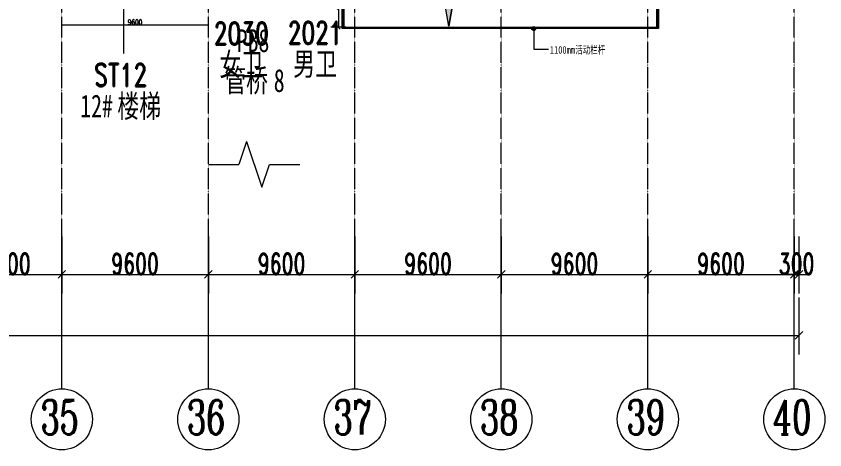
# Model space of a CAD drawing. Header units: millimetres. Extents: x -172041 to 399210, y -31706 to 192400.
# Drawn here: x 241807 to 294800, y -31706 to -3283 of the extents above; entities that cross this region are included whole.
import ezdxf

# ---------------------------------------------------------------- set-up
doc = ezdxf.new("R2010")
doc.units = ezdxf.units.MM
doc.linetypes.add('轴网线', pattern=[22.04, 18.38, -1.83, 0, -1.83])
doc.layers.get('0').update_dxf_attribs({"color": 8})
doc.layers.get('Defpoints').update_dxf_attribs({"color": 8})
for name, color, linetype, lineweight in [('A-ANNO-DIMS', 8, 'Continuous', 9), ('A-ANNO-NOTE', 8, 'Continuous', 5), ('A-AREA-IDEN', 8, 'Continuous', 9), ('A-DETL-GENF', 8, 'Continuous', 18), ('A-FLOR', 8, 'Continuous', 5), ('A-FLOR-HRAL', 8, 'Continuous', 5), ('A-FLOR-HRAL-IDEN', 8, 'Continuous', 9), ('G-ANNO-TEXT', 8, 'Continuous', 9), ('S-GRID', 8, 'Continuous', 9), ('S-GRID-IDEN', 8, 'Continuous', 9)]:
    doc.layers.add(name, color=color, linetype=linetype, lineweight=lineweight)
doc.styles.add('RomanC_1', font='romanc__.ttf', dxfattribs={"width": 0.65, "height": 2250})
doc.styles.add('RomanD', font='romand__.ttf', dxfattribs={"width": 0.7, "height": 1500})
doc.styles.add('RomanD_2', font='romand__.ttf', dxfattribs={"width": 0.65, "height": 350})
doc.styles.add('RomanD_3', font='romand__.ttf', dxfattribs={"width": 0.65, "height": 1400})
doc.styles.add('RomanD_5', font='romand__.ttf', dxfattribs={"width": 0.65, "height": 500})
doc.styles.add('仿宋', font='', dxfattribs={"width": 0.7, "height": 500})
doc.styles.add('仿宋_2', font='', dxfattribs={"width": 0.7, "height": 1500})
doc.styles.get('仿宋').set_extended_font_data('FangSong')
doc.styles.get('仿宋_2').set_extended_font_data('FangSong')
doc.dimstyles.new('0_5', dxfattribs={"dimscale": 304.8, "dimtxt": 351.251157, "dimasz": 0, "dimexe": 0.82021, "dimexo": 0.0625, "dimgap": 0, "dimtad": 1, "dimdec": 0, "dimzin": 0, "dimdsep": 46, "dimtxsty": 'RomanD_2', "dimblk1": 'NONE', "dimblk2": 'NONE', "dimsah": 1, "dimcen": 0.09, "dimazin": 0, "dimtfac": 1, "dimtdec": 4, "dimtix": 1, "dimtmove": 0, "dimatfit": 3, "dimfxl": 0.82021, "dimfxlon": 1, "dimtvp": 1, "dimtolj": 1, "dimtzin": 0, "dimlwd": 18, "dimlwe": 18, "dimarcsym": 2})
doc.dimstyles.new('1mm', dxfattribs={"dimscale": 304.8, "dimtxt": 501.787367, "dimasz": 0.82021, "dimexe": 1.64042, "dimexo": 0.0625, "dimgap": 0, "dimtad": 1, "dimdec": 0, "dimzin": 0, "dimdsep": 46, "dimtxsty": 'RomanD_5', "dimblk1": 'OBLIQUE', "dimblk2": 'OBLIQUE', "dimsah": 1, "dimcen": 0.09, "dimazin": 0, "dimtfac": 1, "dimtdec": 4, "dimtix": 1, "dimtmove": 0, "dimatfit": 3, "dimfxl": 1.64042, "dimfxlon": 1, "dimtvp": 1, "dimtolj": 1, "dimtzin": 0, "dimlwd": 18, "dimlwe": 18, "dimarcsym": 2})
doc.dimstyles.new('第一_二道尺寸线', dxfattribs={"dimscale": 304.8, "dimtxt": 1405.004626, "dimasz": 1.64042, "dimexe": 4.10105, "dimexo": 0.0625, "dimgap": 0, "dimtad": 1, "dimdec": 0, "dimzin": 0, "dimdsep": 46, "dimtxsty": 'RomanD_3', "dimblk1": 'OBLIQUE', "dimblk2": 'OBLIQUE', "dimsah": 1, "dimcen": 0.09, "dimazin": 0, "dimtfac": 1, "dimtdec": 4, "dimtix": 1, "dimtmove": 0, "dimatfit": 3, "dimfxl": 8.2021, "dimfxlon": 1, "dimtvp": 1, "dimtolj": 1, "dimtzin": 0, "dimlwd": 18, "dimlwe": 18, "dimarcsym": 2})

# ---------------------------------------------------------------- blocks, each defined once
blk = doc.blocks.new('剖切号 - 剖切号-930778-LAY-2F-1_500-A')
at = {"layer": 'A-DETL-GENF', "color": 91, "lineweight": 5, "true_color": 0x77ff77}
for p, q in [((0, 3000), (0, 1000)), ((1500, 500), (0, 1000)), ((1500, 500), (-1500, -500)), ((-1500, -500), (0, -1000)), ((0, -1000), (0, -3000))]:
    blk.add_line(p, q, dxfattribs=at)
blk = doc.blocks.new('X-AR-F3-00-W-003_HLP2_rvt-1-LAY-2F-1_500-A')
at = {"color": 91, "lineweight": 5, "true_color": 0x77ff77, "rotation": 89.99999999999959}
blk.add_blockref('剖切号 - 剖切号-930778-LAY-2F-1_500-A', (257400, -13000), dxfattribs=at)
at = {"layer": 'G-ANNO-TEXT', "color": 8, "lineweight": 15, "true_color": 0x777777, "char_height": 1500, "attachment_point": 1, "style": '仿宋_2'}
for s, insert, width in [('PB8', (256256, -4136), 2946.2), ('管桥', (255446, -6749), 3928.27), ('\\f仿宋|b0|i0|c134|p49|;\\W.7;8', (258687, -6749), 982.07)]:
    blk.add_mtext(s, dxfattribs=dict(at, insert=insert, width=width))
blk = doc.blocks.new('顶部扶栏类型 - 顶部扶栏_内部_-1176591-LAY-2F-1_500-A')
at = {"layer": 'A-FLOR-HRAL'}
for p, q in [((263175, -650), (263225, -650)), ((263175, -4100), (263175, -650)), ((263225, -650), (263225, -4050)), ((283850, -650), (283900, -650)), ((283850, -4050), (283850, -650)), ((283900, -650), (283900, -4100)), ((283900, -4100), (263175, -4100)), ((263225, -4050), (283850, -4050))]:
    blk.add_line(p, q, dxfattribs=at)
blk = doc.blocks.new('顶部扶栏类型 - 顶部扶栏_内部_-V5-LAY-2F-1_500-A')
at = {"layer": 'A-FLOR-HRAL'}
for p, q in [((263175, -650), (263225, -650)), ((263175, -4100), (263175, -650)), ((263225, -4050), (263225, -650)), ((283900, -650), (283850, -650)), ((283850, -650), (283850, -4050)), ((283900, -650), (283900, -4100)), ((283900, -4100), (263175, -4100)), ((283850, -4050), (263225, -4050))]:
    blk.add_line(p, q, dxfattribs=at)
blk = doc.blocks.new('轴网 - 宽度系数 0_65-670068-LAY-2F-1_500-A')
at = {"layer": 'S-GRID-IDEN'}
blk.add_circle((0, 0), 4, dxfattribs=at)
blk = doc.blocks.new('DIMBLOCK33-LAY-2F-1_500-A')
at = {"layer": 'A-ANNO-DIMS', "color": 0, "lineweight": 18, "transparency": 16777216}
for p, q in [((244800, -4091), (244800, -3610)), ((254400, -4091), (254400, -3610)), ((244800, -3860), (254400, -3860))]:
    blk.add_line(p, q, dxfattribs=at)
at = {"layer": 'Defpoints', "color": 0, "transparency": 16777216}
for p in [(244800, -4110), (254400, -3860), (254400, -4110)]:
    blk.add_point(p, dxfattribs=at)
at = {"layer": 'A-ANNO-DIMS', "color": 0, "lineweight": 18, "transparency": 16777216, "insert": (249600, -3685), "char_height": 350, "width": 972.7, "attachment_point": 5, "style": 'RomanD_2'}
blk.add_mtext('\\A1;9600', dxfattribs=at)
blk = doc.blocks.new('_None')
blk = doc.blocks.new('_Oblique')
at = {"color": 0, "linetype": 'ByBlock', "lineweight": -2}
blk.add_line((-0.5, -0.5), (0.5, 0.5), dxfattribs=at)
blk = doc.blocks.new('DIMBLOCK163-LAY-2F-1_500-A')
at = {"layer": 'A-ANNO-DIMS', "color": 0, "lineweight": 18, "transparency": 16777216}
for p, q in [((237600, -17725.274274), (237600, -21456.224274)), ((244800, -17725.274274), (244800, -21456.224274)), ((237600, -20206.224274), (244800, -20206.224274))]:
    blk.add_line(p, q, dxfattribs=at)
at = {"layer": 'Defpoints', "color": 0, "transparency": 16777216}
for p in [(237600, -17706.224274), (244800, -17706.224274), (244800, -20206.224274)]:
    blk.add_point(p, dxfattribs=at)
at = {"layer": 'A-ANNO-DIMS', "color": 0, "lineweight": 18, "transparency": 16777216, "xscale": 500.0000000000001, "yscale": 500.0000000000001, "zscale": 500.0000000000001, "rotation": 180}
blk.add_blockref('_Oblique', (237600, -20206.224274), dxfattribs=at)
at = {"layer": 'A-ANNO-DIMS', "color": 0, "lineweight": 18, "transparency": 16777216, "xscale": 500.0000000000001, "yscale": 500.0000000000001, "zscale": 500.0000000000001}
blk.add_blockref('_Oblique', (244800, -20206.224274), dxfattribs=at)
at = {"layer": 'A-ANNO-DIMS', "color": 0, "lineweight": 18, "transparency": 16777216, "insert": (241200, -19506.224274), "char_height": 1400, "width": 3890.7820424, "attachment_point": 5, "style": 'RomanD_3'}
blk.add_mtext('\\A1;7200', dxfattribs=at)
blk = doc.blocks.new('DIMBLOCK164-LAY-2F-1_500-A')
at = {"layer": 'A-ANNO-DIMS', "color": 0, "lineweight": 18, "transparency": 16777216}
for p, q in [((244800, -17725.274274), (244800, -21456.224274)), ((254400, -17725.274274), (254400, -21456.224274)), ((244800, -20206.224274), (254400, -20206.224274))]:
    blk.add_line(p, q, dxfattribs=at)
at = {"layer": 'Defpoints', "color": 0, "transparency": 16777216}
for p in [(244800, -17706.224274), (254400, -17706.224274), (254400, -20206.224274)]:
    blk.add_point(p, dxfattribs=at)
at = {"layer": 'A-ANNO-DIMS', "color": 0, "lineweight": 18, "transparency": 16777216, "xscale": 500.0000000000001, "yscale": 500.0000000000001, "zscale": 500.0000000000001, "rotation": 180}
blk.add_blockref('_Oblique', (244800, -20206.224274), dxfattribs=at)
at = {"layer": 'A-ANNO-DIMS', "color": 0, "lineweight": 18, "transparency": 16777216, "xscale": 500.0000000000001, "yscale": 500.0000000000001, "zscale": 500.0000000000001}
blk.add_blockref('_Oblique', (254400, -20206.224274), dxfattribs=at)
at = {"layer": 'A-ANNO-DIMS', "color": 0, "lineweight": 18, "transparency": 16777216, "insert": (249600, -19506.224274), "char_height": 1400, "width": 3890.7820424, "attachment_point": 5, "style": 'RomanD_3'}
blk.add_mtext('\\A1;9600', dxfattribs=at)
blk = doc.blocks.new('DIMBLOCK165-LAY-2F-1_500-A')
at = {"layer": 'A-ANNO-DIMS', "color": 0, "lineweight": 18, "transparency": 16777216}
for p, q in [((254400, -17725.274274), (254400, -21456.224274)), ((264000, -17725.274274), (264000, -21456.224274)), ((254400, -20206.224274), (264000, -20206.224274))]:
    blk.add_line(p, q, dxfattribs=at)
at = {"layer": 'Defpoints', "color": 0, "transparency": 16777216}
for p in [(254400, -17706.224274), (264000, -17706.224274), (264000, -20206.224274)]:
    blk.add_point(p, dxfattribs=at)
at = {"layer": 'A-ANNO-DIMS', "color": 0, "lineweight": 18, "transparency": 16777216, "xscale": 500.0000000000001, "yscale": 500.0000000000001, "zscale": 500.0000000000001, "rotation": 180}
blk.add_blockref('_Oblique', (254400, -20206.224274), dxfattribs=at)
at = {"layer": 'A-ANNO-DIMS', "color": 0, "lineweight": 18, "transparency": 16777216, "xscale": 500.0000000000001, "yscale": 500.0000000000001, "zscale": 500.0000000000001}
blk.add_blockref('_Oblique', (264000, -20206.224274), dxfattribs=at)
at = {"layer": 'A-ANNO-DIMS', "color": 0, "lineweight": 18, "transparency": 16777216, "insert": (259200, -19506.224274), "char_height": 1400, "width": 3890.7820424, "attachment_point": 5, "style": 'RomanD_3'}
blk.add_mtext('\\A1;9600', dxfattribs=at)
blk = doc.blocks.new('DIMBLOCK166-LAY-2F-1_500-A')
at = {"layer": 'A-ANNO-DIMS', "color": 0, "lineweight": 18, "transparency": 16777216}
for p, q in [((264000, -17725.274274), (264000, -21456.224274)), ((273600, -17725.274274), (273600, -21456.224274)), ((264000, -20206.224274), (273600, -20206.224274))]:
    blk.add_line(p, q, dxfattribs=at)
at = {"layer": 'Defpoints', "color": 0, "transparency": 16777216}
for p in [(264000, -17706.224274), (273600, -17706.224274), (273600, -20206.224274)]:
    blk.add_point(p, dxfattribs=at)
at = {"layer": 'A-ANNO-DIMS', "color": 0, "lineweight": 18, "transparency": 16777216, "xscale": 500.0000000000001, "yscale": 500.0000000000001, "zscale": 500.0000000000001, "rotation": 180}
blk.add_blockref('_Oblique', (264000, -20206.224274), dxfattribs=at)
at = {"layer": 'A-ANNO-DIMS', "color": 0, "lineweight": 18, "transparency": 16777216, "xscale": 500.0000000000001, "yscale": 500.0000000000001, "zscale": 500.0000000000001}
blk.add_blockref('_Oblique', (273600, -20206.224274), dxfattribs=at)
at = {"layer": 'A-ANNO-DIMS', "color": 0, "lineweight": 18, "transparency": 16777216, "insert": (268800, -19506.224274), "char_height": 1400, "width": 3890.7820424, "attachment_point": 5, "style": 'RomanD_3'}
blk.add_mtext('\\A1;9600', dxfattribs=at)
blk = doc.blocks.new('DIMBLOCK167-LAY-2F-1_500-A')
at = {"layer": 'A-ANNO-DIMS', "color": 0, "lineweight": 18, "transparency": 16777216}
for p, q in [((273600, -17725.274274), (273600, -21456.224274)), ((283200, -17725.274274), (283200, -21456.224274)), ((273600, -20206.224274), (283200, -20206.224274))]:
    blk.add_line(p, q, dxfattribs=at)
at = {"layer": 'Defpoints', "color": 0, "transparency": 16777216}
for p in [(273600, -17706.224274), (283200, -17706.224274), (283200, -20206.224274)]:
    blk.add_point(p, dxfattribs=at)
at = {"layer": 'A-ANNO-DIMS', "color": 0, "lineweight": 18, "transparency": 16777216, "xscale": 500.0000000000001, "yscale": 500.0000000000001, "zscale": 500.0000000000001, "rotation": 180}
blk.add_blockref('_Oblique', (273600, -20206.224274), dxfattribs=at)
at = {"layer": 'A-ANNO-DIMS', "color": 0, "lineweight": 18, "transparency": 16777216, "xscale": 500.0000000000001, "yscale": 500.0000000000001, "zscale": 500.0000000000001}
blk.add_blockref('_Oblique', (283200, -20206.224274), dxfattribs=at)
at = {"layer": 'A-ANNO-DIMS', "color": 0, "lineweight": 18, "transparency": 16777216, "insert": (278400, -19506.224274), "char_height": 1400, "width": 3890.7820424, "attachment_point": 5, "style": 'RomanD_3'}
blk.add_mtext('\\A1;9600', dxfattribs=at)
blk = doc.blocks.new('DIMBLOCK168-LAY-2F-1_500-A')
at = {"layer": 'A-ANNO-DIMS', "color": 0, "lineweight": 18, "transparency": 16777216}
for p, q in [((283200, -17725.274274), (283200, -21456.224274)), ((292800, -17725.274274), (292800, -21456.224274)), ((283200, -20206.224274), (292800, -20206.224274))]:
    blk.add_line(p, q, dxfattribs=at)
at = {"layer": 'Defpoints', "color": 0, "transparency": 16777216}
for p in [(283200, -17706.224274), (292800, -17706.224274), (292800, -20206.224274)]:
    blk.add_point(p, dxfattribs=at)
at = {"layer": 'A-ANNO-DIMS', "color": 0, "lineweight": 18, "transparency": 16777216, "xscale": 500.0000000000001, "yscale": 500.0000000000001, "zscale": 500.0000000000001, "rotation": 180}
blk.add_blockref('_Oblique', (283200, -20206.224274), dxfattribs=at)
at = {"layer": 'A-ANNO-DIMS', "color": 0, "lineweight": 18, "transparency": 16777216, "xscale": 500.0000000000001, "yscale": 500.0000000000001, "zscale": 500.0000000000001}
blk.add_blockref('_Oblique', (292800, -20206.224274), dxfattribs=at)
at = {"layer": 'A-ANNO-DIMS', "color": 0, "lineweight": 18, "transparency": 16777216, "insert": (288000, -19506.224274), "char_height": 1400, "width": 3890.7820424, "attachment_point": 5, "style": 'RomanD_3'}
blk.add_mtext('\\A1;9600', dxfattribs=at)
blk = doc.blocks.new('DIMBLOCK169-LAY-2F-1_500-A')
at = {"layer": 'A-ANNO-DIMS', "color": 0, "lineweight": 18, "transparency": 16777216}
for p, q in [((292800, -17725.274274), (292800, -21456.224274)), ((293100, -17725.274274), (293100, -21456.224274)), ((292800, -20206.224274), (292300, -20206.224274)), ((292800, -20206.224274), (293100, -20206.224274)), ((293100, -20206.224274), (293600, -20206.224274))]:
    blk.add_line(p, q, dxfattribs=at)
at = {"layer": 'Defpoints', "color": 0, "transparency": 16777216}
for p in [(292800, -17706.224274), (293100, -17706.224274), (293100, -20206.224274)]:
    blk.add_point(p, dxfattribs=at)
at = {"layer": 'A-ANNO-DIMS', "color": 0, "lineweight": 18, "transparency": 16777216, "xscale": 500.0000000000001, "yscale": 500.0000000000001, "zscale": 500.0000000000001}
blk.add_blockref('_Oblique', (292800, -20206.224274), dxfattribs=at)
at = {"layer": 'A-ANNO-DIMS', "color": 0, "lineweight": 18, "transparency": 16777216, "xscale": 500.0000000000001, "yscale": 500.0000000000001, "zscale": 500.0000000000001, "rotation": 180}
blk.add_blockref('_Oblique', (293100, -20206.224274), dxfattribs=at)
at = {"layer": 'A-ANNO-DIMS', "color": 0, "lineweight": 18, "transparency": 16777216, "insert": (292950, -19506.224274), "char_height": 1400, "width": 2918.0865318, "attachment_point": 5, "style": 'RomanD_3'}
blk.add_mtext('\\A1;300', dxfattribs=at)
blk = doc.blocks.new('DIMBLOCK170-LAY-2F-1_500-A')
at = {"layer": 'A-ANNO-DIMS', "color": 0, "lineweight": 18, "transparency": 16777216}
for p, q in [((-300, -21725.274274), (-300, -25456.224274)), ((293100, -21725.274274), (293100, -25456.224274)), ((-300, -24206.224274), (293100, -24206.224274))]:
    blk.add_line(p, q, dxfattribs=at)
at = {"layer": 'Defpoints', "color": 0, "transparency": 16777216}
for p in [(-300, -21706.224274), (293100, -21706.224274), (293100, -24206.224274)]:
    blk.add_point(p, dxfattribs=at)
at = {"layer": 'A-ANNO-DIMS', "color": 0, "lineweight": 18, "transparency": 16777216, "xscale": 500.0000000000001, "yscale": 500.0000000000001, "zscale": 500.0000000000001, "rotation": 180}
blk.add_blockref('_Oblique', (-300, -24206.224274), dxfattribs=at)
at = {"layer": 'A-ANNO-DIMS', "color": 0, "lineweight": 18, "transparency": 16777216, "xscale": 500.0000000000001, "yscale": 500.0000000000001, "zscale": 500.0000000000001}
blk.add_blockref('_Oblique', (293100, -24206.224274), dxfattribs=at)
at = {"layer": 'A-ANNO-DIMS', "color": 0, "lineweight": 18, "transparency": 16777216, "insert": (146400, -23506.224274), "char_height": 1400, "width": 5836.1730636, "attachment_point": 5, "style": 'RomanD_3'}
blk.add_mtext('\\A1;293400', dxfattribs=at)
blk = doc.blocks.new('DIMBLOCK189-LAY-2F-1_500-A')
at = {"layer": 'A-ANNO-DIMS', "color": 0, "lineweight": 18, "transparency": 16777216}
for p, q in [((263405, -650), (262424, -650)), ((262924, -650), (262924, -4000)), ((263405, -4000), (262424, -4000))]:
    blk.add_line(p, q, dxfattribs=at)
at = {"layer": 'Defpoints', "color": 0, "transparency": 16777216}
for p in [(263424, -650), (262924, -4000), (263424, -4000)]:
    blk.add_point(p, dxfattribs=at)
at = {"layer": 'A-ANNO-DIMS', "color": 0, "lineweight": 18, "transparency": 16777216, "xscale": 250, "yscale": 250, "zscale": 250}
for p, rotation in [((262924, -650), 90), ((262924, -4000), 270)]:
    blk.add_blockref('_Oblique', p, dxfattribs=dict(at, rotation=rotation))
at = {"layer": 'A-ANNO-DIMS', "color": 0, "lineweight": 18, "transparency": 16777216, "insert": (262674, -2325), "char_height": 500, "width": 1389.57, "attachment_point": 5, "rotation": 90, "style": 'RomanD_5'}
blk.add_mtext('\\A1;3350', dxfattribs=at)
blk = doc.blocks.new('坡度_2_0mm - 实心箭头-4447091-LAY-2F-1_500-A')
at = {"layer": 'A-ANNO-NOTE', "lineweight": 9}
blk.add_hatch(color=256, dxfattribs=at).paths.add_polyline_path([(-1.75, 0.53), (-1.75, -0.53), (-4.75, 0)], flags=0)
at = {"layer": 'A-ANNO-NOTE', "lineweight": 18}
for p, q in [((-4.75, 0), (-1.75, 0.53)), ((-4.75, 0), (-1.75, 0.53)), ((-1.75, -0.53), (-4.75, 0)), ((-4.75, 0), (-1.75, -0.53)), ((-1.75, -0.53), (-1.75, 0.53)), ((-1.75, 0.53), (-1.75, -0.53)), ((-1.75, 0), (1.75, 0))]:
    blk.add_line(p, q, dxfattribs=at)

msp = doc.modelspace()

# ---------------------------------------------------------------- hatches: boundary and pattern name
at = {"layer": 'A-FLOR-HRAL-IDEN', "lineweight": 18}
h = msp.add_hatch(color=256, dxfattribs=at)
edge = h.paths.add_edge_path(flags=0)
edge.add_arc((275721.8, -4100), 125, 0, 360)

# ---------------------------------------------------------------- linework, layer by layer
at = {"layer": 'A-AREA-IDEN', "lineweight": 18}
msp.add_line((248850.3, 1455.8), (248850.3, -5736.6), dxfattribs=at)
at = {"layer": 'A-FLOR'}
for p, q in [((263275, -650), (263275, -4000)), ((283800, -4000), (283800, -650)), ((263275, -4000), (283800, -4000))]:
    msp.add_line(p, q, dxfattribs=at)
at = {"layer": 'A-FLOR-HRAL-IDEN', "lineweight": 18}
for p, q in [((275721.8, -4100), (275721.8, -5447.2)), ((275721.8, -5447.2), (276682.8, -5447.2))]:
    msp.add_line(p, q, dxfattribs=at)
msp.add_circle((275721.8, -4100), 125, dxfattribs=at)
at = {"layer": 'S-GRID', "linetype": '轴网线'}
for p, q in [((244800, -17706.2), (244800, 174400)), ((254400, -17706.2), (254400, 174400)), ((264000, -17706.2), (264000, 174400)), ((273600, -17706.2), (273600, 174400)), ((283200, -17706.2), (283200, 174400)), ((292800, -17706.2), (292800, 174400))]:
    msp.add_line(p, q, dxfattribs=at)
at = {"layer": 'S-GRID'}
for p, q in [((244800, -27706.2), (244800, -17706.2)), ((254400, -27706.2), (254400, -17706.2)), ((264000, -27706.2), (264000, -17706.2)), ((273600, -27706.2), (273600, -17706.2)), ((283200, -27706.2), (283200, -17706.2)), ((292800, -27706.2), (292800, -17706.2))]:
    msp.add_line(p, q, dxfattribs=at)

# ---------------------------------------------------------------- block references
at = {"lineweight": 5}
msp.add_blockref('X-AR-F3-00-W-003_HLP2_rvt-1-LAY-2F-1_500-A', (0, 0), dxfattribs=at)
at = {"layer": 'A-ANNO-NOTE', "lineweight": 18, "xscale": 500, "yscale": 500, "zscale": 500, "rotation": 89.9999999999988}
msp.add_blockref('坡度_2_0mm - 实心箭头-4447091-LAY-2F-1_500-A', (270154.1, -1573.5), dxfattribs=at)
at = {"layer": 'A-FLOR-HRAL'}
for name in ['顶部扶栏类型 - 顶部扶栏_内部_-1176591-LAY-2F-1_500-A', '顶部扶栏类型 - 顶部扶栏_内部_-V5-LAY-2F-1_500-A']:
    msp.add_blockref(name, (0, 0), dxfattribs=at)
at = {"layer": 'S-GRID-IDEN', "xscale": 499.9999999999995, "yscale": 499.9999999999995, "zscale": 499.9999999999995}
for p in [(244800, -29706.2), (254400, -29706.2), (264000, -29706.2), (273600, -29706.2), (283200, -29706.2), (292800, -29706.2)]:
    msp.add_blockref('轴网 - 宽度系数 0_65-670068-LAY-2F-1_500-A', p, dxfattribs=at)

# ---------------------------------------------------------------- texts
at = {"layer": 'A-AREA-IDEN', "char_height": 1500, "attachment_point": 1}
for s, insert, width, style in [('2030', (254758.3, -3669.4), 4826.159, 'RomanD'), ('2021', (259599.7, -3628), 4826.159, 'RomanD'), ('女卫', (255121.8, -5703.5), 3928.269, '仿宋_2'), ('男卫', (259963.2, -5662.1), 3928.269, '仿宋_2'), ('ST12', (246922.3, -6386.3), 4657.804, 'RomanD'), ('12#', (246003, -8420.5), 2946.202, '仿宋_2'), ('楼梯', (248433.9, -8420.5), 3928.269, '仿宋_2')]:
    msp.add_mtext(s, dxfattribs=dict(at, insert=insert, width=width, style=style))
at = {"layer": 'A-FLOR-HRAL-IDEN', "char_height": 500, "attachment_point": 1, "style": '仿宋'}
for s, insert, width in [('1100mm', (276782.8, -5244), 2020.252), ('活动栏杆', (278449.7, -5244), 2693.67)]:
    msp.add_mtext(s, dxfattribs=dict(at, insert=insert, width=width))
at = {"layer": 'S-GRID-IDEN', "char_height": 2250, "width": 3335.02, "attachment_point": 1, "style": 'RomanC_1'}
for s, insert in [('35', (243405.5, -28441.6)), ('36', (253005.5, -28441.6)), ('37', (262605.5, -28441.6)), ('38', (272205.5, -28441.6)), ('39', (281805.5, -28441.6)), ('40', (291405.5, -28441.6))]:
    msp.add_mtext(s, dxfattribs=dict(at, insert=insert))

# ---------------------------------------------------------------- dimensions: what is measured, and where the dimension line sits
at = {"layer": 'A-ANNO-DIMS', "lineweight": 18}
dim = msp.add_linear_dim(base=(262924.1, -4000), p1=(263424.1, -650), p2=(263424.1, -4000), angle=90, dimstyle='1mm', override={"dimpost": '<>', "dimfxl": 3350}, dxfattribs=at)
dim.commit()
dim.dimension.update_dxf_attribs({"geometry": 'DIMBLOCK189-LAY-2F-1_500-A', "text_midpoint": (262674.1, -2325)})
for base, p1, p2, dimstyle, override, picture, middle in [((254400, -3859.6), (244800, -4109.6), (254400, -4109.6), '0_5', {"dimpost": '<>', "dimfxl": 9600}, 'DIMBLOCK33-LAY-2F-1_500-A', (249600, -3684.6)), ((244800, -20206.2), (237600, -17706.2), (244800, -17706.2), '第一_二道尺寸线', {"dimpost": '<>', "dimfxl": 7200}, 'DIMBLOCK163-LAY-2F-1_500-A', (241200, -19506.2)), ((254400, -20206.2), (244800, -17706.2), (254400, -17706.2), '第一_二道尺寸线', {"dimpost": '<>', "dimfxl": 9600}, 'DIMBLOCK164-LAY-2F-1_500-A', (249600, -19506.2)), ((264000, -20206.2), (254400, -17706.2), (264000, -17706.2), '第一_二道尺寸线', {"dimpost": '<>', "dimfxl": 9600}, 'DIMBLOCK165-LAY-2F-1_500-A', (259200, -19506.2)), ((273600, -20206.2), (264000, -17706.2), (273600, -17706.2), '第一_二道尺寸线', {"dimpost": '<>', "dimfxl": 9600}, 'DIMBLOCK166-LAY-2F-1_500-A', (268800, -19506.2)), ((283200, -20206.2), (273600, -17706.2), (283200, -17706.2), '第一_二道尺寸线', {"dimpost": '<>', "dimfxl": 9600}, 'DIMBLOCK167-LAY-2F-1_500-A', (278400, -19506.2)), ((292800, -20206.2), (283200, -17706.2), (292800, -17706.2), '第一_二道尺寸线', {"dimpost": '<>', "dimfxl": 9600}, 'DIMBLOCK168-LAY-2F-1_500-A', (288000, -19506.2)), ((293100, -20206.2), (292800, -17706.2), (293100, -17706.2), '第一_二道尺寸线', {"dimpost": '<>', "dimfxl": 300}, 'DIMBLOCK169-LAY-2F-1_500-A', (292950, -19506.2)), ((293100, -24206.2), (-300, -21706.2), (293100, -21706.2), '第一_二道尺寸线', {"dimpost": '<>', "dimfxl": 293400}, 'DIMBLOCK170-LAY-2F-1_500-A', (146400, -23506.2))]:
    dim = msp.add_linear_dim(base=base, p1=p1, p2=p2, dimstyle=dimstyle, override=override, dxfattribs=at)
    dim.commit()
    dim.dimension.update_dxf_attribs({"geometry": picture, "text_midpoint": middle})

doc.saveas('drawing.dxf')
